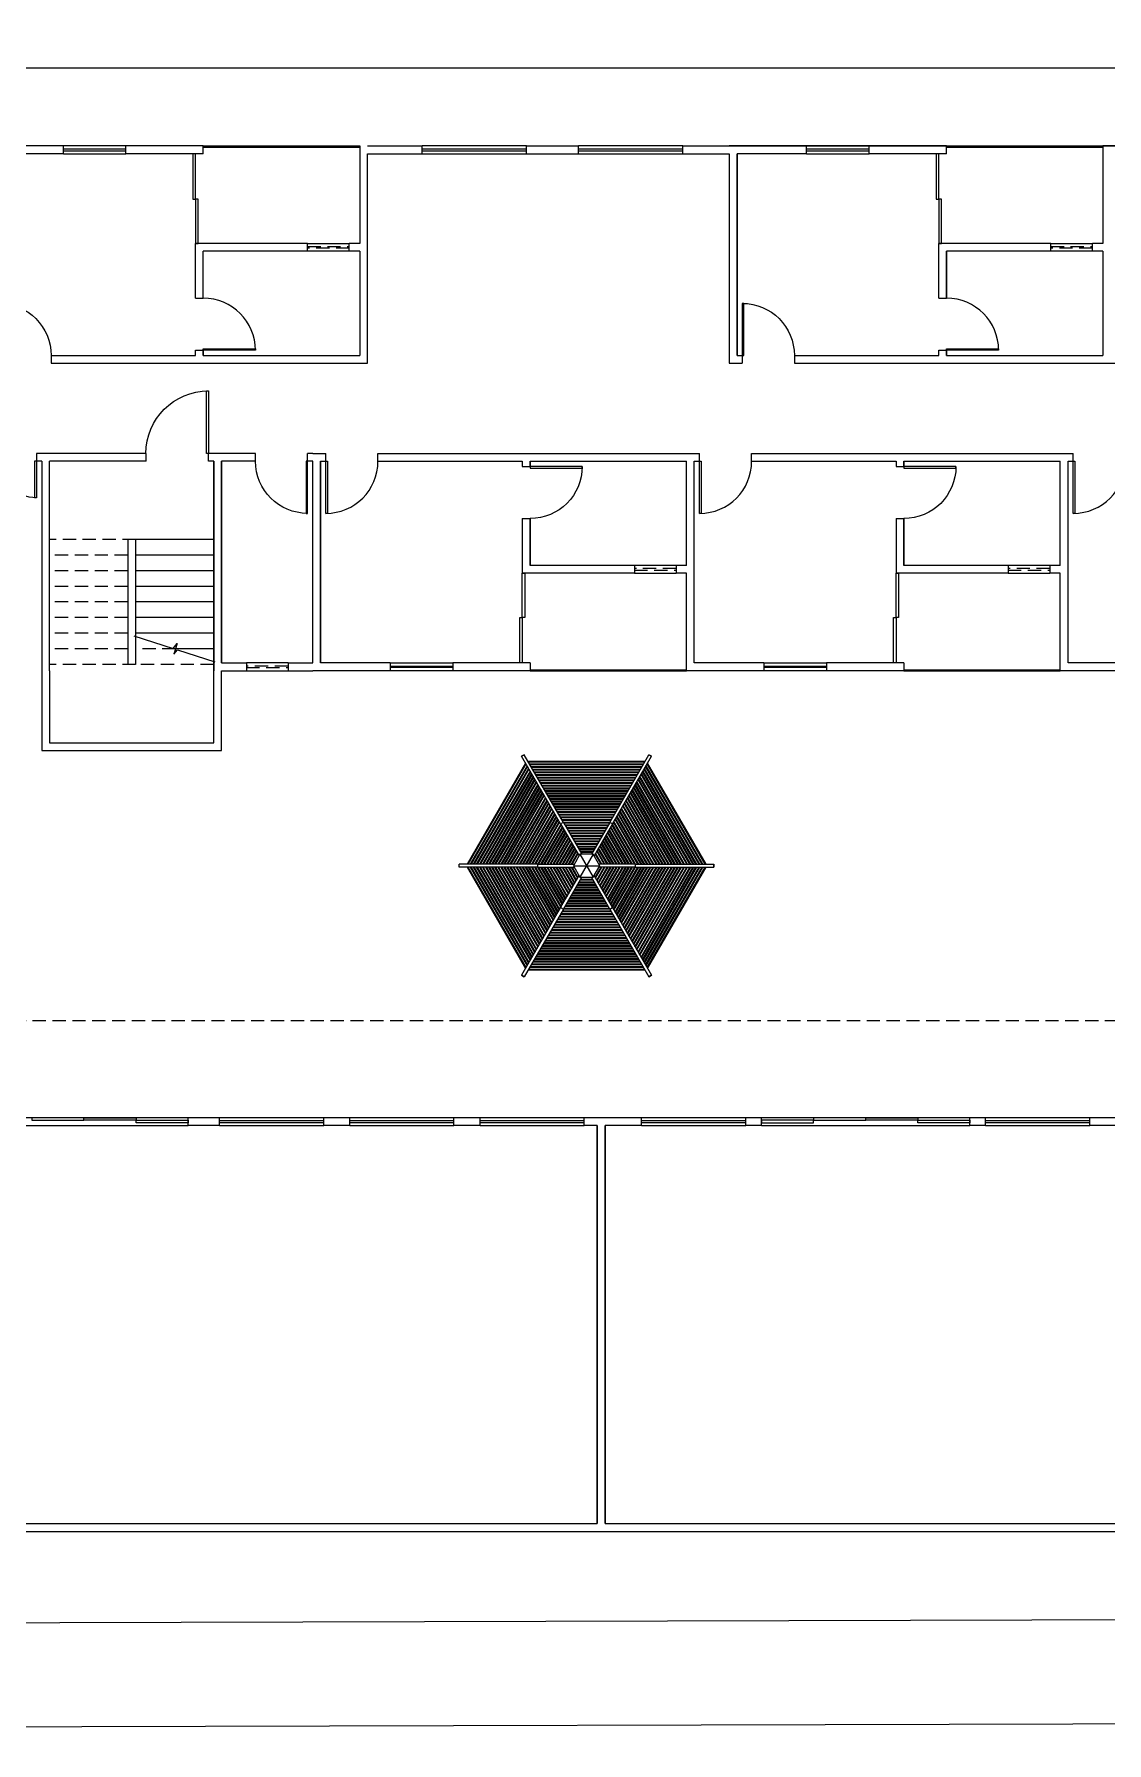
# Model space of a CAD drawing. Header units: centimetres. Extents: x 0 to 1302389, y -144212 to 85618.
# Drawn here: x 647716 to 649774, y -73293 to -70014 of the extents above; entities that cross this region are included whole.
import ezdxf

# ---------------------------------------------------------------- set-up
doc = ezdxf.new("R2010")
doc.units = ezdxf.units.CM
doc.header["$LTSCALE"] = 4
doc.linetypes.add('DASHED2', pattern=[9.525, 6.35, -3.175])
doc.linetypes.add('HIDDEN', pattern=[9.525, 6.35, -3.175])
for name, color, linetype in [('0.1', 1, 'Continuous'), ('0.2', 2, 'Continuous'), ('0.6', 6, 'Continuous'), ('02-CONT', 2, 'Continuous'), ('LIMITE-L', 7, 'Continuous'), ('PROJEÇÕES', 1, 'DASHED2')]:
    doc.layers.add(name, color=color, linetype=linetype)
doc.layers.add('P-MEIOFIO', color=171, linetype='Continuous', lineweight=9)

# ---------------------------------------------------------------- blocks, each defined once
blk = doc.blocks.new('1_00e-flat-4')
at = {"color": 1}
blk.add_arc((28.4, -52.3), 100, 90, 180, dxfattribs=at)
at = {"layer": '02-CONT'}
blk.add_lwpolyline([(28.4, -52.3), (25.4, -52.3), (25.4, 47.7), (28.4, 47.7)], close=True, dxfattribs=at)
blk = doc.blocks.new('1_00e-flat-10')
at = {"color": 1}
blk.add_arc((48.1, -52.7), 120, 70.8741, 160.8741, dxfattribs=at)
at = {"layer": '02-CONT'}
blk.add_lwpolyline([(48.1, -52.7), (49.3, -49.3), (-64.1, -10), (-65.3, -13.4)], close=True, dxfattribs=at)
blk = doc.blocks.new('1_00')
for p, q in [((-129.2, 59.1), (-129.2, 109.1)), ((-129.2, 109.1), (-126.2, 109.1)), ((-126.2, 59.1), (-126.2, 109.1)), ((-29.2, 109.1), (-32.2, 109.1)), ((-32.2, 59.1), (-32.2, 109.1)), ((-29.2, 59.1), (-29.2, 109.1)), ((-129.2, 59.1), (-126.2, 59.1)), ((-29.2, 59.1), (-32.2, 59.1))]:
    blk.add_line(p, q)
at = {"color": 1}
for centre, start, end in [((-129.2, 59.1), 0, 90), ((-29.2, 59.1), 90, 180)]:
    blk.add_arc(centre, 50, start, end, dxfattribs=at)

msp = doc.modelspace()

# ---------------------------------------------------------------- linework, layer by layer
at = {"color": 1, "ltscale": 0.05}
msp.add_lwpolyline([(647907.582, -71168.764), (647983.07, -71192.925), (647990.879, -71183.733), (647984.479, -71203.755), (647991.614, -71195.656), (648062.823, -71218.417)], dxfattribs=at)
at = {"layer": '0.1'}
for p, q in [((647892.468, -70228.744), (647772.468, -70228.744)), ((648040.968, -70228.744), (648340.968, -70228.744)), ((648040.968, -70230.744), (648340.968, -70230.744)), ((648660.991, -70228.744), (648460.991, -70228.744)), ((648960.991, -70228.744), (648760.991, -70228.744)), ((649318.421, -70228.744), (649198.421, -70228.744)), ((649466.921, -70228.744), (649766.921, -70228.744)), ((649466.921, -70230.744), (649766.921, -70230.744)), ((647772.468, -70243.744), (647892.468, -70243.744)), ((648460.991, -70243.744), (648660.991, -70243.744)), ((648760.991, -70243.744), (648960.991, -70243.744)), ((649198.421, -70243.744), (649318.421, -70243.744)), ((648240.968, -70415.744), (648320.968, -70415.744)), ((649666.921, -70415.744), (649746.921, -70415.744)), ((648320.968, -70430.744), (648240.968, -70430.744)), ((649746.921, -70430.744), (649666.921, -70430.744)), ((647895.995, -70983.744), (647895.995, -71223.744)), ((647910.995, -70983.744), (647910.995, -71223.744)), ((648947.995, -71033.744), (648867.995, -71033.744)), ((648867.995, -71048.744), (648947.995, -71048.744)), ((649664.995, -71033.744), (649584.995, -71033.744)), ((649584.995, -71048.744), (649664.995, -71048.744)), ((648203.495, -71220.744), (648123.495, -71220.744)), ((648123.495, -71235.744), (648203.495, -71235.744)), ((648399.495, -71220.744), (648519.495, -71220.744)), ((648519.495, -71235.744), (648399.495, -71235.744)), ((648667.995, -71233.744), (648967.995, -71233.744)), ((648667.995, -71235.744), (648967.995, -71235.744)), ((649116.495, -71220.744), (649236.495, -71220.744)), ((649236.495, -71235.744), (649116.495, -71235.744)), ((649384.995, -71233.744), (649684.995, -71233.744)), ((649384.995, -71235.744), (649684.995, -71235.744)), ((648656.752, -71396.904), (648651.569, -71399.897)), ((648651.569, -71399.897), (648656.752, -71396.904)), ((648888.263, -71409.862), (648664.234, -71409.862)), ((648887.399, -71411.359), (648665.098, -71411.359)), ((648820.762, -71526.777), (648895.744, -71396.904)), ((648825.945, -71529.77), (648900.927, -71399.897)), ((648900.927, -71399.897), (648895.744, -71396.904)), ((648895.744, -71396.904), (648900.927, -71399.897)), ((649003.733, -71606.87), (648892.582, -71414.351)), ((649005.46, -71606.87), (648893.446, -71412.855)), ((648011.889, -72093.348), (647611.889, -72093.348)), ((648271.889, -72093.348), (648071.889, -72093.348)), ((648521.889, -72093.348), (648321.889, -72093.348)), ((648771.889, -72093.348), (648571.889, -72093.348)), ((649081.889, -72093.348), (648881.889, -72093.348)), ((649511.889, -72093.348), (649111.889, -72093.348)), ((649741.889, -72093.348), (649541.889, -72093.348)), ((647611.889, -72108.348), (648011.889, -72108.348)), ((648071.889, -72108.348), (648271.889, -72108.348)), ((648321.889, -72108.348), (648521.889, -72108.348)), ((648571.889, -72108.348), (648771.889, -72108.348)), ((648881.889, -72108.348), (649081.889, -72108.348)), ((649111.889, -72108.348), (649511.889, -72108.348)), ((649541.889, -72108.348), (649741.889, -72108.348))]:
    msp.add_line(p, q, dxfattribs=at)
at = {"layer": '0.1', "linetype": 'HIDDEN'}
for p, q in [((647910.995, -70983.744), (647745.995, -70983.744)), ((647895.995, -71013.744), (647745.995, -71013.744)), ((647895.995, -71043.744), (647745.995, -71043.744)), ((647895.995, -71073.744), (647745.995, -71073.744)), ((647895.995, -71103.744), (647745.995, -71103.744)), ((647895.995, -71133.744), (647745.995, -71133.744)), ((647895.995, -71163.744), (647745.995, -71163.744)), ((647895.995, -71193.744), (647745.995, -71193.744)), ((647987.679, -71193.744), (647910.995, -71193.744)), ((647910.995, -71223.744), (647745.995, -71223.744)), ((648060.995, -71223.744), (647910.995, -71223.744))]:
    msp.add_line(p, q, dxfattribs=at)
at = {"layer": '0.1', "ltscale": 0.1}
for p, q in [((648726.551, -71529.77), (648651.569, -71399.897)), ((648731.735, -71526.777), (648656.752, -71396.904)), ((648659.05, -71412.855), (648547.036, -71606.87)), ((648659.914, -71414.351), (648548.764, -71606.87)), ((648661.988, -71417.942), (648552.91, -71606.87)), ((648662.851, -71419.439), (648554.638, -71606.87)), ((648664.925, -71423.03), (648558.785, -71606.87)), ((648665.789, -71424.526), (648560.512, -71606.87)), ((648667.862, -71428.117), (648564.659, -71606.87)), ((648668.726, -71429.614), (648566.387, -71606.87)), ((648670.799, -71433.205), (648570.534, -71606.87)), ((648671.663, -71434.701), (648572.261, -71606.87)), ((648673.736, -71438.292), (648576.408, -71606.87)), ((648674.6, -71439.788), (648578.136, -71606.87)), ((648676.674, -71443.379), (648582.283, -71606.87)), ((648677.538, -71444.876), (648584.01, -71606.87)), ((648885.325, -71414.95), (648667.171, -71414.95)), ((648884.461, -71416.446), (648668.035, -71416.446)), ((648882.388, -71420.037), (648670.108, -71420.037)), ((648881.524, -71421.533), (648670.972, -71421.533)), ((648879.451, -71425.125), (648673.045, -71425.125)), ((648878.587, -71426.621), (648673.909, -71426.621)), ((648876.514, -71430.212), (648675.983, -71430.212)), ((648875.65, -71431.708), (648676.846, -71431.708)), ((648873.576, -71435.299), (648678.92, -71435.299)), ((648872.713, -71436.796), (648679.784, -71436.796)), ((648870.639, -71440.387), (648681.857, -71440.387)), ((648869.775, -71441.883), (648682.721, -71441.883)), ((648968.486, -71606.87), (648874.959, -71444.876)), ((648970.214, -71606.87), (648875.823, -71443.379)), ((648974.36, -71606.87), (648877.896, -71439.788)), ((648976.088, -71606.87), (648878.76, -71438.292)), ((648980.235, -71606.87), (648880.833, -71434.701)), ((648981.963, -71606.87), (648881.697, -71433.205)), ((648986.109, -71606.87), (648883.77, -71429.614)), ((648987.837, -71606.87), (648884.634, -71428.117)), ((648991.984, -71606.87), (648886.708, -71424.526)), ((648993.712, -71606.87), (648887.571, -71423.03)), ((648997.858, -71606.87), (648889.645, -71419.439)), ((648999.586, -71606.87), (648890.509, -71417.942)), ((648679.611, -71448.467), (648588.157, -71606.87)), ((648680.475, -71449.963), (648589.885, -71606.87)), ((648682.548, -71453.554), (648594.031, -71606.87)), ((648683.412, -71455.051), (648595.759, -71606.87)), ((648685.485, -71458.642), (648599.906, -71606.87)), ((648686.349, -71460.138), (648601.634, -71606.87)), ((648688.423, -71463.729), (648605.78, -71606.87)), ((648689.286, -71465.226), (648607.508, -71606.87)), ((648691.36, -71468.817), (648611.655, -71606.87)), ((648692.224, -71470.313), (648613.383, -71606.87)), ((648694.297, -71473.904), (648617.529, -71606.87)), ((648695.161, -71475.4), (648619.257, -71606.87)), ((648867.702, -71445.474), (648684.794, -71445.474)), ((648866.838, -71446.971), (648685.658, -71446.971)), ((648864.765, -71450.562), (648687.731, -71450.562)), ((648863.901, -71452.058), (648688.595, -71452.058)), ((648861.828, -71455.649), (648690.669, -71455.649)), ((648860.964, -71457.145), (648691.533, -71457.145)), ((648858.89, -71460.737), (648693.606, -71460.737)), ((648858.026, -71462.233), (648694.47, -71462.233)), ((648855.953, -71465.824), (648696.543, -71465.824)), ((648855.089, -71467.32), (648697.407, -71467.32)), ((648853.016, -71470.911), (648699.48, -71470.911)), ((648852.152, -71472.408), (648700.344, -71472.408)), ((648850.079, -71475.999), (648702.418, -71475.999)), ((648849.215, -71477.495), (648703.281, -71477.495)), ((648933.239, -71606.87), (648857.335, -71475.4)), ((648934.967, -71606.87), (648858.199, -71473.904)), ((648939.114, -71606.87), (648860.273, -71470.313)), ((648940.841, -71606.87), (648861.136, -71468.817)), ((648944.988, -71606.87), (648863.21, -71465.226)), ((648946.716, -71606.87), (648864.074, -71463.729)), ((648950.863, -71606.87), (648866.147, -71460.138)), ((648952.59, -71606.87), (648867.011, -71458.642)), ((648956.737, -71606.87), (648869.084, -71455.051)), ((648958.465, -71606.87), (648869.948, -71453.554)), ((648962.611, -71606.87), (648872.021, -71449.963)), ((648964.339, -71606.87), (648872.885, -71448.467)), ((648697.234, -71478.991), (648623.404, -71606.87)), ((648698.098, -71480.488), (648625.132, -71606.87)), ((648700.171, -71484.079), (648629.278, -71606.87)), ((648701.035, -71485.575), (648631.006, -71606.87)), ((648703.109, -71489.166), (648635.153, -71606.87)), ((648703.973, -71490.663), (648636.88, -71606.87)), ((648706.046, -71494.254), (648641.027, -71606.87)), ((648706.91, -71495.75), (648642.755, -71606.87)), ((648708.983, -71499.341), (648646.902, -71606.87)), ((648709.847, -71500.838), (648648.629, -71606.87)), ((648711.92, -71504.429), (648652.776, -71606.87)), ((648712.784, -71505.925), (648654.504, -71606.87)), ((648714.858, -71509.516), (648658.65, -71606.87)), ((648847.141, -71481.086), (648705.355, -71481.086)), ((648846.278, -71482.583), (648706.219, -71482.583)), ((648844.204, -71486.174), (648708.292, -71486.174)), ((648843.34, -71487.67), (648709.156, -71487.67)), ((648841.267, -71491.261), (648711.229, -71491.261)), ((648840.403, -71492.757), (648712.093, -71492.757)), ((648838.33, -71496.349), (648714.167, -71496.349)), ((648837.466, -71497.845), (648715.03, -71497.845)), ((648835.392, -71501.436), (648717.104, -71501.436)), ((648834.529, -71502.932), (648717.968, -71502.932)), ((648832.455, -71506.523), (648720.041, -71506.523)), ((648831.591, -71508.02), (648720.905, -71508.02)), ((648893.846, -71606.87), (648837.639, -71509.516)), ((648897.992, -71606.87), (648839.712, -71505.925)), ((648899.72, -71606.87), (648840.576, -71504.429)), ((648903.867, -71606.87), (648842.649, -71500.838)), ((648905.595, -71606.87), (648843.513, -71499.341)), ((648909.741, -71606.87), (648845.586, -71495.75)), ((648911.469, -71606.87), (648846.45, -71494.254)), ((648915.616, -71606.87), (648848.524, -71490.663)), ((648917.344, -71606.87), (648849.388, -71489.166)), ((648921.49, -71606.87), (648851.461, -71485.575)), ((648923.218, -71606.87), (648852.325, -71484.079)), ((648927.365, -71606.87), (648854.398, -71480.488)), ((648929.092, -71606.87), (648855.262, -71478.991)), ((648715.722, -71511.012), (648660.378, -71606.87)), ((648717.795, -71514.603), (648664.525, -71606.87)), ((648718.659, -71516.1), (648666.253, -71606.87)), ((648720.732, -71519.691), (648670.399, -71606.87)), ((648721.596, -71521.187), (648672.127, -71606.87)), ((648723.669, -71524.778), (648676.274, -71606.87)), ((648724.533, -71526.275), (648678.002, -71606.87)), ((648726.607, -71529.866), (648682.148, -71606.87)), ((648727.47, -71531.362), (648683.876, -71606.87)), ((648729.544, -71534.953), (648688.023, -71606.87)), ((648730.408, -71536.45), (648689.751, -71606.87)), ((648732.481, -71540.041), (648693.897, -71606.87)), ((648733.345, -71541.537), (648695.625, -71606.87)), ((648829.518, -71511.611), (648722.978, -71511.611)), ((648828.654, -71513.107), (648723.842, -71513.107)), ((648826.581, -71516.698), (648725.915, -71516.698)), ((648731.735, -71526.777), (648726.551, -71529.77)), ((648726.551, -71529.77), (648761.853, -71590.915)), ((648825.717, -71518.195), (648726.779, -71518.195)), ((648823.644, -71521.786), (648728.853, -71521.786)), ((648822.78, -71523.282), (648729.717, -71523.282)), ((648731.735, -71526.777), (648767.037, -71587.922)), ((648820.706, -71526.873), (648731.79, -71526.873)), ((648819.842, -71528.369), (648732.654, -71528.369)), ((648817.769, -71531.961), (648734.727, -71531.961)), ((648816.905, -71533.457), (648735.591, -71533.457)), ((648814.832, -71537.048), (648737.664, -71537.048)), ((648813.968, -71538.544), (648738.528, -71538.544)), ((648811.895, -71542.135), (648740.602, -71542.135)), ((648820.762, -71526.777), (648785.46, -71587.922)), ((648825.945, -71529.77), (648790.643, -71590.915)), ((648856.871, -71606.87), (648819.151, -71541.537)), ((648858.599, -71606.87), (648820.015, -71540.041)), ((648825.945, -71529.77), (648820.762, -71526.777)), ((648862.746, -71606.87), (648822.089, -71536.45)), ((648864.473, -71606.87), (648822.952, -71534.953)), ((648868.62, -71606.87), (648825.026, -71531.362)), ((648870.348, -71606.87), (648825.89, -71529.866)), ((648874.495, -71606.87), (648827.963, -71526.275)), ((648876.222, -71606.87), (648828.827, -71524.778)), ((648880.369, -71606.87), (648830.9, -71521.187)), ((648882.097, -71606.87), (648831.764, -71519.691)), ((648886.244, -71606.87), (648833.837, -71516.1)), ((648887.971, -71606.87), (648834.701, -71514.603)), ((648892.118, -71606.87), (648836.775, -71511.012)), ((648735.418, -71545.128), (648699.772, -71606.87)), ((648736.282, -71546.624), (648701.499, -71606.87)), ((648738.355, -71550.216), (648705.646, -71606.87)), ((648739.219, -71551.712), (648707.374, -71606.87)), ((648741.293, -71555.303), (648711.521, -71606.87)), ((648742.157, -71556.799), (648713.248, -71606.87)), ((648744.23, -71560.39), (648717.395, -71606.87)), ((648745.094, -71561.887), (648719.123, -71606.87)), ((648747.167, -71565.478), (648723.27, -71606.87)), ((648748.031, -71566.974), (648724.997, -71606.87)), ((648750.104, -71570.565), (648729.144, -71606.87)), ((648750.968, -71572.062), (648730.872, -71606.87)), ((648753.042, -71575.653), (648735.018, -71606.87)), ((648811.031, -71543.632), (648741.465, -71543.632)), ((648808.957, -71547.223), (648743.539, -71547.223)), ((648808.094, -71548.719), (648744.403, -71548.719)), ((648806.02, -71552.31), (648746.476, -71552.31)), ((648805.156, -71553.807), (648747.34, -71553.807)), ((648803.083, -71557.398), (648749.413, -71557.398)), ((648802.219, -71558.894), (648750.277, -71558.894)), ((648800.146, -71562.485), (648752.35, -71562.485)), ((648799.282, -71563.981), (648753.214, -71563.981)), ((648797.209, -71567.573), (648755.288, -71567.573)), ((648796.345, -71569.069), (648756.152, -71569.069)), ((648794.271, -71572.66), (648758.225, -71572.66)), ((648793.407, -71574.156), (648759.089, -71574.156)), ((648817.478, -71606.87), (648799.455, -71575.653)), ((648821.624, -71606.87), (648801.528, -71572.062)), ((648823.352, -71606.87), (648802.392, -71570.565)), ((648827.499, -71606.87), (648804.465, -71566.974)), ((648829.227, -71606.87), (648805.329, -71565.478)), ((648833.373, -71606.87), (648807.402, -71561.887)), ((648835.101, -71606.87), (648808.266, -71560.39)), ((648839.248, -71606.87), (648810.34, -71556.799)), ((648840.976, -71606.87), (648811.204, -71555.303)), ((648845.122, -71606.87), (648813.277, -71551.712)), ((648846.85, -71606.87), (648814.141, -71550.216)), ((648850.997, -71606.87), (648816.214, -71546.624)), ((648852.725, -71606.87), (648817.078, -71545.128)), ((648682.038, -71606.87), (648532.073, -71606.87)), ((648532.073, -71612.855), (648532.073, -71606.87)), ((648682.038, -71606.87), (648752.642, -71606.87)), ((648682.038, -71606.87), (648682.038, -71612.855)), ((648753.905, -71577.149), (648736.746, -71606.87)), ((648755.979, -71580.74), (648740.893, -71606.87)), ((648756.843, -71582.236), (648742.621, -71606.87)), ((648758.916, -71585.828), (648746.767, -71606.87)), ((648759.78, -71587.324), (648748.495, -71606.87)), ((648763.581, -71587.922), (648750.914, -71609.862)), ((648791.334, -71577.747), (648761.162, -71577.747)), ((648790.47, -71579.244), (648762.026, -71579.244)), ((648788.915, -71587.922), (648763.581, -71587.922)), ((648763.581, -71587.922), (648788.915, -71631.802)), ((648788.915, -71587.922), (648763.581, -71631.802)), ((648788.397, -71582.835), (648764.099, -71582.835)), ((648787.533, -71584.331), (648764.963, -71584.331)), ((648801.582, -71609.862), (648788.915, -71587.922)), ((648804.001, -71606.87), (648792.716, -71587.324)), ((648805.729, -71606.87), (648793.58, -71585.828)), ((648809.876, -71606.87), (648795.654, -71582.236)), ((648811.603, -71606.87), (648796.517, -71580.74)), ((648815.75, -71606.87), (648798.591, -71577.149)), ((648870.459, -71606.87), (648799.854, -71606.87)), ((648870.459, -71606.87), (649020.423, -71606.87)), ((648870.459, -71612.855), (648870.459, -71606.87)), ((649020.423, -71612.855), (649020.423, -71606.87)), ((649020.423, -71606.87), (649020.423, -71612.855)), ((648682.038, -71612.855), (648532.073, -71612.855)), ((648547.036, -71612.855), (648659.05, -71806.87)), ((648548.764, -71612.855), (648659.914, -71805.373)), ((648552.91, -71612.855), (648661.988, -71801.782)), ((648554.638, -71612.855), (648662.851, -71800.286)), ((648558.785, -71612.855), (648664.925, -71796.695)), ((648560.512, -71612.855), (648665.789, -71795.199)), ((648564.659, -71612.855), (648667.862, -71791.607)), ((648566.387, -71612.855), (648668.726, -71790.111)), ((648570.534, -71612.855), (648670.799, -71786.52)), ((648572.261, -71612.855), (648671.663, -71785.024)), ((648576.408, -71612.855), (648673.736, -71781.433)), ((648578.136, -71612.855), (648674.6, -71779.936)), ((648582.283, -71612.855), (648676.674, -71776.345)), ((648584.01, -71612.855), (648677.538, -71774.849)), ((648588.157, -71612.855), (648679.611, -71771.258)), ((648589.885, -71612.855), (648680.475, -71769.761)), ((648594.031, -71612.855), (648682.548, -71766.17)), ((648595.759, -71612.855), (648683.412, -71764.674)), ((648599.906, -71612.855), (648685.485, -71761.083)), ((648601.634, -71612.855), (648686.349, -71759.587)), ((648605.78, -71612.855), (648688.423, -71755.995)), ((648607.508, -71612.855), (648689.286, -71754.499)), ((648611.655, -71612.855), (648691.36, -71750.908)), ((648613.383, -71612.855), (648692.224, -71749.412)), ((648617.529, -71612.855), (648694.297, -71745.821)), ((648619.257, -71612.855), (648695.161, -71744.324)), ((648623.404, -71612.855), (648697.234, -71740.733)), ((648625.132, -71612.855), (648698.098, -71739.237)), ((648629.278, -71612.855), (648700.171, -71735.646)), ((648631.006, -71612.855), (648701.035, -71734.149)), ((648635.153, -71612.855), (648703.109, -71730.558)), ((648636.88, -71612.855), (648703.973, -71729.062)), ((648641.027, -71612.855), (648706.046, -71725.471)), ((648642.755, -71612.855), (648706.91, -71723.975)), ((648646.902, -71612.855), (648708.983, -71720.383)), ((648648.629, -71612.855), (648709.847, -71718.887)), ((648652.776, -71612.855), (648711.92, -71715.296)), ((648654.504, -71612.855), (648712.784, -71713.8)), ((648658.65, -71612.855), (648714.858, -71710.209)), ((648660.378, -71612.855), (648715.722, -71708.712)), ((648664.525, -71612.855), (648717.795, -71705.121)), ((648666.253, -71612.855), (648718.659, -71703.625)), ((648670.399, -71612.855), (648720.732, -71700.034)), ((648672.127, -71612.855), (648721.596, -71698.537)), ((648676.274, -71612.855), (648723.669, -71694.946)), ((648678.002, -71612.855), (648724.533, -71693.45)), ((648682.038, -71612.855), (648752.642, -71612.855)), ((648682.148, -71612.855), (648726.607, -71689.859)), ((648683.876, -71612.855), (648727.47, -71688.363)), ((648688.023, -71612.855), (648729.544, -71684.771)), ((648689.751, -71612.855), (648730.408, -71683.275)), ((648693.897, -71612.855), (648732.481, -71679.684)), ((648695.625, -71612.855), (648733.345, -71678.188)), ((648699.772, -71612.855), (648735.418, -71674.597)), ((648701.499, -71612.855), (648736.282, -71673.1)), ((648705.646, -71612.855), (648738.355, -71669.509)), ((648707.374, -71612.855), (648739.219, -71668.013)), ((648711.521, -71612.855), (648741.293, -71664.422)), ((648713.248, -71612.855), (648742.157, -71662.925)), ((648717.395, -71612.855), (648744.23, -71659.334)), ((648719.123, -71612.855), (648745.094, -71657.838)), ((648723.27, -71612.855), (648747.167, -71654.247)), ((648724.997, -71612.855), (648748.031, -71652.751)), ((648726.551, -71689.955), (648761.853, -71628.81)), ((648729.144, -71612.855), (648750.104, -71649.159)), ((648730.872, -71612.855), (648750.968, -71647.663)), ((648731.735, -71692.947), (648767.037, -71631.802)), ((648735.018, -71612.855), (648753.042, -71644.072)), ((648736.746, -71612.855), (648753.905, -71642.576)), ((648740.893, -71612.855), (648755.979, -71638.985)), ((648742.621, -71612.855), (648756.843, -71637.488)), ((648746.767, -71612.855), (648758.916, -71633.897)), ((648748.495, -71612.855), (648759.78, -71632.401)), ((648750.914, -71609.862), (648763.581, -71631.802)), ((648750.914, -71609.862), (648801.582, -71609.862)), ((648762.026, -71640.481), (648790.47, -71640.481)), ((648763.581, -71631.802), (648788.915, -71631.802)), ((648764.099, -71636.89), (648788.397, -71636.89)), ((648764.963, -71635.393), (648787.533, -71635.393)), ((648820.762, -71692.947), (648785.46, -71631.802)), ((648788.915, -71631.802), (648801.582, -71609.862)), ((648825.945, -71689.955), (648790.643, -71628.81)), ((648792.716, -71632.401), (648804.001, -71612.855)), ((648793.58, -71633.897), (648805.729, -71612.855)), ((648795.654, -71637.488), (648809.876, -71612.855)), ((648796.517, -71638.985), (648811.603, -71612.855)), ((648798.591, -71642.576), (648815.75, -71612.855)), ((648799.455, -71644.072), (648817.478, -71612.855)), ((648870.459, -71612.855), (648799.854, -71612.855)), ((648801.528, -71647.663), (648821.624, -71612.855)), ((648802.392, -71649.159), (648823.352, -71612.855)), ((648804.465, -71652.751), (648827.499, -71612.855)), ((648805.329, -71654.247), (648829.227, -71612.855)), ((648807.402, -71657.838), (648833.373, -71612.855)), ((648808.266, -71659.334), (648835.101, -71612.855)), ((648810.34, -71662.925), (648839.248, -71612.855)), ((648811.204, -71664.422), (648840.976, -71612.855)), ((648813.277, -71668.013), (648845.122, -71612.855)), ((648814.141, -71669.509), (648846.85, -71612.855)), ((648816.214, -71673.1), (648850.997, -71612.855)), ((648817.078, -71674.597), (648852.725, -71612.855)), ((648819.151, -71678.188), (648856.871, -71612.855)), ((648820.015, -71679.684), (648858.599, -71612.855)), ((648822.089, -71683.275), (648862.746, -71612.855)), ((648822.952, -71684.771), (648864.473, -71612.855)), ((648825.026, -71688.363), (648868.62, -71612.855)), ((648825.89, -71689.859), (648870.348, -71612.855)), ((648827.963, -71693.45), (648874.495, -71612.855)), ((648828.827, -71694.946), (648876.222, -71612.855)), ((648830.9, -71698.537), (648880.369, -71612.855)), ((648831.764, -71700.034), (648882.097, -71612.855)), ((648833.837, -71703.625), (648886.244, -71612.855)), ((648834.701, -71705.121), (648887.971, -71612.855)), ((648836.775, -71708.712), (648892.118, -71612.855)), ((648837.639, -71710.209), (648893.846, -71612.855)), ((648839.712, -71713.8), (648897.992, -71612.855)), ((648840.576, -71715.296), (648899.72, -71612.855)), ((648842.649, -71718.887), (648903.867, -71612.855)), ((648843.513, -71720.383), (648905.595, -71612.855)), ((648845.586, -71723.975), (648909.741, -71612.855)), ((648846.45, -71725.471), (648911.469, -71612.855)), ((648848.524, -71729.062), (648915.616, -71612.855)), ((648849.388, -71730.558), (648917.344, -71612.855)), ((648851.461, -71734.149), (648921.49, -71612.855)), ((648852.325, -71735.646), (648923.218, -71612.855)), ((648854.398, -71739.237), (648927.365, -71612.855)), ((648855.262, -71740.733), (648929.092, -71612.855)), ((648857.335, -71744.324), (648933.239, -71612.855)), ((648858.199, -71745.821), (648934.967, -71612.855)), ((648860.273, -71749.412), (648939.114, -71612.855)), ((648861.136, -71750.908), (648940.841, -71612.855)), ((648863.21, -71754.499), (648944.988, -71612.855)), ((648864.074, -71755.995), (648946.716, -71612.855)), ((648866.147, -71759.587), (648950.863, -71612.855)), ((648867.011, -71761.083), (648952.59, -71612.855)), ((648869.084, -71764.674), (648956.737, -71612.855)), ((648869.948, -71766.17), (648958.465, -71612.855)), ((648870.459, -71612.855), (649020.423, -71612.855)), ((648872.021, -71769.761), (648962.611, -71612.855)), ((648872.885, -71771.258), (648964.339, -71612.855)), ((648874.959, -71774.849), (648968.486, -71612.855)), ((648875.823, -71776.345), (648970.214, -71612.855)), ((648877.896, -71779.936), (648974.36, -71612.855)), ((648878.76, -71781.433), (648976.088, -71612.855)), ((648880.833, -71785.024), (648980.235, -71612.855)), ((648881.697, -71786.52), (648981.963, -71612.855)), ((648883.77, -71790.111), (648986.109, -71612.855)), ((648884.634, -71791.607), (648987.837, -71612.855)), ((648886.708, -71795.199), (648991.984, -71612.855)), ((648887.571, -71796.695), (648993.712, -71612.855)), ((648889.645, -71800.286), (648997.858, -71612.855)), ((648890.509, -71801.782), (648999.586, -71612.855)), ((648892.582, -71805.373), (649003.733, -71612.855)), ((648893.446, -71806.87), (649005.46, -71612.855)), ((648743.539, -71672.502), (648808.957, -71672.502)), ((648744.403, -71671.005), (648808.094, -71671.005)), ((648746.476, -71667.414), (648806.02, -71667.414)), ((648747.34, -71665.918), (648805.156, -71665.918)), ((648749.413, -71662.327), (648803.083, -71662.327)), ((648750.277, -71660.831), (648802.219, -71660.831)), ((648752.35, -71657.239), (648800.146, -71657.239)), ((648753.214, -71655.743), (648799.282, -71655.743)), ((648755.288, -71652.152), (648797.209, -71652.152)), ((648756.152, -71650.656), (648796.345, -71650.656)), ((648758.225, -71647.065), (648794.271, -71647.065)), ((648759.089, -71645.568), (648793.407, -71645.568)), ((648761.162, -71641.977), (648791.334, -71641.977)), ((648726.551, -71689.955), (648651.569, -71819.828)), ((648731.735, -71692.947), (648656.752, -71822.821)), ((648723.842, -71706.617), (648828.654, -71706.617)), ((648725.915, -71703.026), (648826.581, -71703.026)), ((648726.551, -71689.955), (648731.735, -71692.947)), ((648726.779, -71701.53), (648825.717, -71701.53)), ((648728.853, -71697.939), (648823.644, -71697.939)), ((648729.717, -71696.443), (648822.78, -71696.443)), ((648731.79, -71692.851), (648820.706, -71692.851)), ((648732.654, -71691.355), (648819.842, -71691.355)), ((648734.727, -71687.764), (648817.769, -71687.764)), ((648735.591, -71686.268), (648816.905, -71686.268)), ((648737.664, -71682.677), (648814.832, -71682.677)), ((648738.528, -71681.18), (648813.968, -71681.18)), ((648740.602, -71677.589), (648811.895, -71677.589)), ((648741.465, -71676.093), (648811.031, -71676.093)), ((648820.762, -71692.947), (648825.945, -71689.955)), ((648820.762, -71692.947), (648895.744, -71822.821)), ((648825.945, -71689.955), (648900.927, -71819.828)), ((648705.355, -71738.638), (648847.141, -71738.638)), ((648706.219, -71737.142), (648846.278, -71737.142)), ((648708.292, -71733.551), (648844.204, -71733.551)), ((648709.156, -71732.055), (648843.34, -71732.055)), ((648711.229, -71728.463), (648841.267, -71728.463)), ((648712.093, -71726.967), (648840.403, -71726.967)), ((648714.167, -71723.376), (648838.33, -71723.376)), ((648715.03, -71721.88), (648837.466, -71721.88)), ((648717.104, -71718.289), (648835.392, -71718.289)), ((648717.968, -71716.792), (648834.529, -71716.792)), ((648720.041, -71713.201), (648832.455, -71713.201)), ((648720.905, -71711.705), (648831.591, -71711.705)), ((648722.978, -71708.114), (648829.518, -71708.114)), ((648685.658, -71772.754), (648866.838, -71772.754)), ((648687.731, -71769.163), (648864.765, -71769.163)), ((648688.595, -71767.667), (648863.901, -71767.667)), ((648690.669, -71764.075), (648861.828, -71764.075)), ((648691.533, -71762.579), (648860.964, -71762.579)), ((648693.606, -71758.988), (648858.89, -71758.988)), ((648694.47, -71757.492), (648858.026, -71757.492)), ((648696.543, -71753.901), (648855.953, -71753.901)), ((648697.407, -71752.404), (648855.089, -71752.404)), ((648699.48, -71748.813), (648853.016, -71748.813)), ((648700.344, -71747.317), (648852.152, -71747.317)), ((648702.418, -71743.726), (648850.079, -71743.726)), ((648703.281, -71742.229), (648849.215, -71742.229)), ((648667.171, -71804.775), (648885.325, -71804.775)), ((648668.035, -71803.279), (648884.461, -71803.279)), ((648670.108, -71799.687), (648882.388, -71799.687)), ((648670.972, -71798.191), (648881.524, -71798.191)), ((648673.045, -71794.6), (648879.451, -71794.6)), ((648673.909, -71793.104), (648878.587, -71793.104)), ((648675.983, -71789.513), (648876.514, -71789.513)), ((648676.846, -71788.016), (648875.65, -71788.016)), ((648678.92, -71784.425), (648873.576, -71784.425)), ((648679.784, -71782.929), (648872.713, -71782.929)), ((648681.857, -71779.338), (648870.639, -71779.338)), ((648682.721, -71777.841), (648869.775, -71777.841)), ((648684.794, -71774.25), (648867.702, -71774.25)), ((648656.752, -71822.821), (648651.569, -71819.828)), ((648651.569, -71819.828), (648656.752, -71822.821)), ((648664.234, -71809.862), (648888.263, -71809.862)), ((648665.098, -71808.366), (648887.399, -71808.366)), ((648895.744, -71822.821), (648900.927, -71819.828)), ((648900.927, -71819.828), (648895.744, -71822.821))]:
    msp.add_line(p, q, dxfattribs=at)
at = {"layer": '0.2'}
for p, q in [((647892.468, -70234.744), (647772.468, -70234.744)), ((647772.468, -70237.744), (647892.468, -70237.744)), ((648660.991, -70234.744), (648460.991, -70234.744)), ((648460.991, -70237.744), (648660.991, -70237.744)), ((648960.991, -70234.744), (648760.991, -70234.744)), ((648760.991, -70237.744), (648960.991, -70237.744)), ((649318.421, -70234.744), (649198.421, -70234.744)), ((649198.421, -70237.744), (649318.421, -70237.744)), ((648060.995, -70983.744), (647910.995, -70983.744)), ((648060.995, -71013.744), (647910.995, -71013.744)), ((648060.995, -71043.744), (647910.995, -71043.744)), ((648060.995, -71073.744), (647910.995, -71073.744)), ((648060.995, -71103.744), (647910.995, -71103.744)), ((648060.995, -71133.744), (647910.995, -71133.744)), ((648060.995, -71163.744), (647910.995, -71163.744)), ((648060.995, -71193.744), (647987.679, -71193.744)), ((648399.495, -71226.744), (648519.495, -71226.744)), ((648519.495, -71229.744), (648399.495, -71229.744)), ((649116.495, -71226.744), (649236.495, -71226.744)), ((649236.495, -71229.744), (649116.495, -71229.744)), ((648271.889, -72099.348), (648071.889, -72099.348)), ((648521.889, -72099.348), (648321.889, -72099.348)), ((648771.889, -72099.348), (648571.889, -72099.348)), ((649081.889, -72099.348), (648881.889, -72099.348)), ((649741.889, -72099.348), (649541.889, -72099.348)), ((648071.889, -72102.348), (648271.889, -72102.348)), ((648321.889, -72102.348), (648521.889, -72102.348)), ((648571.889, -72102.348), (648771.889, -72102.348)), ((648881.889, -72102.348), (649081.889, -72102.348)), ((649541.889, -72102.348), (649741.889, -72102.348))]:
    msp.add_line(p, q, dxfattribs=at)
at = {"layer": '0.2', "linetype": 'DASHED2'}
for p, q in [((648240.968, -70421.744), (648320.968, -70421.744)), ((648320.968, -70424.744), (648240.968, -70424.744)), ((649666.921, -70421.744), (649746.921, -70421.744)), ((649746.921, -70424.744), (649666.921, -70424.744)), ((648947.995, -71039.744), (648867.995, -71039.744)), ((648867.995, -71042.744), (648947.995, -71042.744)), ((649664.995, -71039.744), (649584.995, -71039.744)), ((649584.995, -71042.744), (649664.995, -71042.744)), ((648203.495, -71226.744), (648123.495, -71226.744)), ((648123.495, -71229.744), (648203.495, -71229.744))]:
    msp.add_line(p, q, dxfattribs=at)
at = {"layer": '0.2'}
for points in [[(648020.968, -70330.744), (648025.968, -70330.744), (648025.968, -70243.744), (648020.968, -70243.744)], [(649446.921, -70330.744), (649451.921, -70330.744), (649451.921, -70243.744), (649446.921, -70243.744)], [(648025.968, -70415.744), (648030.968, -70415.744), (648030.968, -70330.744), (648025.968, -70330.744)], [(649451.921, -70415.744), (649456.921, -70415.744), (649456.921, -70330.744), (649451.921, -70330.744)], [(648652.995, -71048.744), (648657.995, -71048.744), (648657.995, -71133.744), (648652.995, -71133.744)], [(649369.995, -71048.744), (649374.995, -71048.744), (649374.995, -71133.744), (649369.995, -71133.744)], [(648647.995, -71133.744), (648652.995, -71133.744), (648652.995, -71220.744), (648647.995, -71220.744)], [(649364.995, -71133.744), (649369.995, -71133.744), (649369.995, -71220.744), (649364.995, -71220.744)], [(647711.889, -72098.348), (647811.889, -72098.348), (647811.889, -72093.348), (647711.889, -72093.348)], [(647911.889, -72098.348), (647811.889, -72098.348), (647811.889, -72093.348), (647911.889, -72093.348)], [(648011.889, -72103.348), (647911.889, -72103.348), (647911.889, -72098.348), (648011.889, -72098.348)], [(649111.889, -72103.348), (649211.889, -72103.348), (649211.889, -72098.348), (649111.889, -72098.348)], [(649211.889, -72098.348), (649311.889, -72098.348), (649311.889, -72093.348), (649211.889, -72093.348)], [(649411.889, -72098.348), (649311.889, -72098.348), (649311.889, -72093.348), (649411.889, -72093.348)], [(649511.889, -72103.348), (649411.889, -72103.348), (649411.889, -72098.348), (649511.889, -72098.348)]]:
    msp.add_lwpolyline(points, close=True, dxfattribs=at)
at = {"layer": '0.6'}
for p, q in [((647772.468, -70243.744), (647772.468, -70228.744)), ((647892.468, -70243.744), (647892.468, -70228.744)), ((648460.991, -70243.744), (648460.991, -70228.744)), ((648660.991, -70243.744), (648660.991, -70228.744)), ((648760.991, -70243.744), (648760.991, -70228.744)), ((648960.991, -70243.744), (648960.991, -70228.744)), ((649198.421, -70243.744), (649198.421, -70228.744)), ((649318.421, -70243.744), (649318.421, -70228.744)), ((648355.968, -70645.744), (648355.968, -70243.744)), ((648240.968, -70430.744), (648240.968, -70415.744)), ((648320.968, -70430.744), (648320.968, -70415.744)), ((649666.921, -70430.744), (649666.921, -70415.744)), ((649746.921, -70430.744), (649746.921, -70415.744)), ((648025.968, -70520.744), (648040.968, -70520.744)), ((649451.921, -70520.744), (649466.921, -70520.744)), ((648025.968, -70620.744), (648040.968, -70620.744)), ((649451.921, -70620.744), (649466.921, -70620.744)), ((647748.968, -70630.744), (647748.968, -70645.744)), ((649074.921, -70630.744), (649074.921, -70645.744)), ((649174.921, -70630.744), (649174.921, -70645.744)), ((648275.995, -70833.744), (648275.995, -70818.744)), ((648375.995, -70833.744), (648375.995, -70818.744)), ((648992.995, -70833.744), (648992.995, -70818.744)), ((649092.995, -70833.744), (649092.995, -70818.744)), ((649709.995, -70833.744), (649709.995, -70818.744)), ((648652.995, -70843.744), (648667.995, -70843.744)), ((649369.995, -70843.744), (649384.995, -70843.744)), ((648652.995, -70943.744), (648667.995, -70943.744)), ((649369.995, -70943.744), (649384.995, -70943.744)), ((648867.995, -71033.744), (648867.995, -71048.744)), ((648947.995, -71033.744), (648947.995, -71048.744)), ((649584.995, -71033.744), (649584.995, -71048.744)), ((649664.995, -71033.744), (649664.995, -71048.744)), ((648399.495, -71220.744), (648399.495, -71235.744)), ((648519.495, -71220.744), (648519.495, -71235.744)), ((649116.495, -71220.744), (649116.495, -71235.744)), ((649236.495, -71220.744), (649236.495, -71235.744)), ((648011.889, -72108.348), (648011.889, -72093.348)), ((648071.889, -72108.348), (648071.889, -72093.348)), ((648271.889, -72108.348), (648271.889, -72093.348)), ((648321.889, -72108.348), (648321.889, -72093.348)), ((648521.889, -72108.348), (648521.889, -72093.348)), ((648571.889, -72108.348), (648571.889, -72093.348)), ((648771.889, -72108.348), (648771.889, -72093.348)), ((648881.889, -72108.348), (648881.889, -72093.348)), ((649081.889, -72108.348), (649081.889, -72093.348)), ((649111.889, -72108.348), (649111.889, -72093.348)), ((649511.889, -72108.348), (649511.889, -72093.348)), ((649541.889, -72108.348), (649541.889, -72093.348)), ((649741.889, -72108.348), (649741.889, -72093.348))]:
    msp.add_line(p, q, dxfattribs=at)
at = {"layer": '0.6', "lineweight": 9}
for p, q in [((647730.995, -70818.744), (647720.995, -70818.744)), ((647720.995, -70818.744), (647720.995, -70833.744)), ((647930.995, -70833.744), (647930.995, -70818.744)), ((648050.995, -70833.744), (648050.995, -70818.744)), ((648140.995, -70833.744), (648140.995, -70818.744)), ((648240.995, -70833.744), (648240.995, -70818.744)), ((647730.995, -70833.744), (647720.995, -70833.744)), ((648123.495, -71220.744), (648123.495, -71235.744)), ((648203.495, -71220.744), (648203.495, -71235.744))]:
    msp.add_line(p, q, dxfattribs=at)
at = {"layer": '0.6'}
for points in [[(647772.468, -70228.744), (647623.968, -70228.744), (647623.968, -70415.744)], [(648040.968, -70243.744), (648040.968, -70228.744), (647892.468, -70228.744)], [(648340.968, -70228.744), (648340.968, -70415.744)], [(648355.968, -70228.744), (648460.991, -70228.744)], [(648660.991, -70228.744), (648760.991, -70228.744)], [(648960.991, -70228.744), (649049.921, -70228.744)], [(649198.421, -70228.744), (649049.921, -70228.744)], [(649049.921, -70228.744), (651278.421, -70228.744)], [(649466.921, -70243.744), (649466.921, -70228.744), (649318.421, -70228.744)], [(649915.421, -70228.744), (649766.921, -70228.744), (649766.921, -70415.744)], [(647772.468, -70243.744), (647638.968, -70243.744), (647638.968, -70630.744), (647648.968, -70630.744)], [(648040.968, -70243.744), (647892.468, -70243.744)], [(648355.968, -70243.744), (648460.991, -70243.744)], [(648660.991, -70243.744), (648760.991, -70243.744)], [(648960.991, -70243.744), (649049.921, -70243.744)], [(649049.921, -70243.744), (649049.921, -70645.744)], [(649198.421, -70243.744), (649064.921, -70243.744), (649064.921, -70630.744), (649074.921, -70630.744)], [(649064.921, -70630.744), (649064.921, -70243.744)], [(649466.921, -70243.744), (649318.421, -70243.744)], [(648025.968, -70520.744), (648025.968, -70415.744)], [(648240.968, -70415.744), (648040.968, -70415.744), (648025.968, -70415.744)], [(648040.968, -70415.744), (648040.968, -70415.744)], [(648340.968, -70415.744), (648320.968, -70415.744)], [(649451.921, -70520.744), (649451.921, -70415.744)], [(649666.921, -70415.744), (649466.921, -70415.744), (649451.921, -70415.744)], [(649466.921, -70415.744), (649466.921, -70415.744)], [(649766.921, -70415.744), (649746.921, -70415.744)], [(648040.968, -70520.744), (648040.968, -70430.744)], [(648240.968, -70430.744), (648040.968, -70430.744)], [(648340.968, -70430.744), (648320.968, -70430.744)], [(648340.968, -70430.744), (648340.968, -70630.744)], [(649466.921, -70520.744), (649466.921, -70430.744)], [(649666.921, -70430.744), (649466.921, -70430.744), (649466.921, -70520.744)], [(649766.921, -70430.744), (649746.921, -70430.744)], [(649766.921, -70430.744), (649766.921, -70630.744)], [(647748.968, -70630.744), (648025.968, -70630.744), (648025.968, -70620.744)], [(648040.968, -70630.744), (648040.968, -70620.744)], [(648040.968, -70620.744), (648040.968, -70630.744), (648340.968, -70630.744)], [(649174.921, -70630.744), (649451.921, -70630.744), (649451.921, -70620.744)], [(649466.921, -70630.744), (649466.921, -70620.744)], [(649466.921, -70620.744), (649466.921, -70630.744), (649766.921, -70630.744)], [(647748.968, -70645.744), (648040.968, -70645.744)], [(648025.968, -70645.744), (648355.968, -70645.744)], [(649049.921, -70645.744), (649074.921, -70645.744)], [(649174.921, -70645.744), (649466.921, -70645.744)], [(649451.921, -70645.744), (649781.921, -70645.744)], [(649766.921, -70645.744), (649791.921, -70645.744)], [(648250.995, -70818.744), (648240.995, -70818.744)], [(648250.995, -70818.744), (648275.995, -70818.744)], [(648375.995, -70818.744), (648667.995, -70818.744)], [(648652.995, -70818.744), (648982.995, -70818.744)], [(648967.995, -70818.744), (648992.995, -70818.744)], [(649092.995, -70818.744), (649384.995, -70818.744)], [(649369.995, -70818.744), (649699.995, -70818.744)], [(649684.995, -70818.744), (649709.995, -70818.744)], [(647745.995, -71235.744), (647745.995, -70833.744)], [(648250.995, -71220.744), (648250.995, -70833.744)], [(648399.495, -71220.744), (648265.995, -71220.744), (648265.995, -70833.744), (648275.995, -70833.744)], [(648265.995, -70833.744), (648265.995, -71220.744)], [(648375.995, -70833.744), (648652.995, -70833.744), (648652.995, -70843.744)], [(648667.995, -70833.744), (648667.995, -70843.744)], [(648667.995, -70843.744), (648667.995, -70833.744), (648967.995, -70833.744)], [(648967.995, -71033.744), (648967.995, -70833.744)], [(649116.495, -71220.744), (648982.995, -71220.744), (648982.995, -70833.744), (648992.995, -70833.744)], [(649092.995, -70833.744), (649369.995, -70833.744), (649369.995, -70843.744)], [(649384.995, -70833.744), (649384.995, -70843.744)], [(649384.995, -70843.744), (649384.995, -70833.744), (649684.995, -70833.744)], [(649684.995, -71033.744), (649684.995, -70833.744)], [(649833.495, -71220.744), (649699.995, -71220.744), (649699.995, -70833.744), (649709.995, -70833.744)], [(648652.995, -70943.744), (648652.995, -71048.744)], [(648667.995, -70943.744), (648667.995, -71033.744)], [(648867.995, -71033.744), (648667.995, -71033.744), (648667.995, -70943.744)], [(649369.995, -70943.744), (649369.995, -71048.744)], [(649384.995, -70943.744), (649384.995, -71033.744)], [(649584.995, -71033.744), (649384.995, -71033.744), (649384.995, -70943.744)], [(648867.995, -71048.744), (648667.995, -71048.744), (648652.995, -71048.744)], [(648667.995, -71048.744), (648667.995, -71048.744)], [(648967.995, -71033.744), (648947.995, -71033.744)], [(648967.995, -71048.744), (648947.995, -71048.744)], [(649116.495, -71235.744), (648967.995, -71235.744), (648967.995, -71048.744)], [(649584.995, -71048.744), (649384.995, -71048.744), (649369.995, -71048.744)], [(649384.995, -71048.744), (649384.995, -71048.744)], [(649684.995, -71033.744), (649664.995, -71033.744)], [(649684.995, -71048.744), (649664.995, -71048.744)], [(649833.495, -71235.744), (649684.995, -71235.744), (649684.995, -71048.744)], [(648399.495, -71235.744), (648250.995, -71235.744)], [(648667.995, -71220.744), (648519.495, -71220.744)], [(648667.995, -71220.744), (648667.995, -71235.744), (648519.495, -71235.744)], [(649384.995, -71220.744), (649236.495, -71220.744)], [(649384.995, -71220.744), (649384.995, -71235.744), (649236.495, -71235.744)], [(648071.889, -72093.348), (648011.889, -72093.348)], [(648321.889, -72093.348), (648271.889, -72093.348)], [(648571.889, -72093.348), (648521.889, -72093.348)], [(648811.889, -72093.348), (648771.889, -72093.348)], [(648881.889, -72093.348), (648796.889, -72093.348)], [(649111.889, -72093.348), (649081.889, -72093.348)], [(649541.889, -72093.348), (649511.889, -72093.348)], [(649826.889, -72093.348), (649741.889, -72093.348)], [(647611.889, -72862.348), (647611.889, -72872.348), (648796.889, -72872.348), (648796.889, -72108.348), (648771.889, -72108.348)], [(648071.889, -72108.348), (648011.889, -72108.348)], [(648321.889, -72108.348), (648271.889, -72108.348)], [(648571.889, -72108.348), (648521.889, -72108.348)], [(648796.889, -72108.348), (648796.889, -72872.348)], [(648811.889, -72872.348), (648811.889, -72108.348)], [(648881.889, -72108.348), (648811.889, -72108.348), (648811.889, -72872.348), (649811.889, -72872.348), (649811.889, -72108.348), (649741.889, -72108.348)], [(649111.889, -72108.348), (649081.889, -72108.348)], [(649541.889, -72108.348), (649511.889, -72108.348)], [(647596.889, -72887.348), (648811.889, -72887.348)], [(648796.889, -72887.348), (649826.889, -72887.348)]]:
    msp.add_lwpolyline(points, dxfattribs=at)
at = {"layer": '0.6', "lineweight": 9}
for points in [[(647930.995, -70818.744), (647730.995, -70818.744)], [(648140.995, -70818.744), (648050.995, -70818.744)], [(647730.995, -70833.744), (647730.995, -71388.744), (648075.995, -71388.744), (648075.995, -71235.744)], [(647745.995, -71235.744), (647745.995, -71373.744), (648060.995, -71373.744), (648060.995, -70833.744), (648050.995, -70833.744)], [(647930.995, -70833.744), (647745.995, -70833.744)], [(648060.995, -70833.744), (648060.995, -71033.744), (648060.995, -71235.744)], [(648140.995, -70833.744), (648075.995, -70833.744), (648075.995, -71220.744), (648123.495, -71220.744)], [(648075.995, -71220.744), (648075.995, -70833.744)], [(648250.995, -70833.744), (648240.995, -70833.744)], [(648075.995, -71235.744), (648123.495, -71235.744)], [(648203.495, -71220.744), (648250.995, -71220.744)], [(648203.495, -71235.744), (648250.995, -71235.744)]]:
    msp.add_lwpolyline(points, dxfattribs=at)
at = {"layer": 'LIMITE-L'}
msp.add_lwpolyline([(658023.711, -73034.512), (645666.407, -73068.294), (646048.293, -70078.744), (659048.733, -70078.744)], close=True, dxfattribs=at)
at = {"layer": 'P-MEIOFIO'}
msp.add_lwpolyline([(646514.728, -66884.403), (644621.139, -66894.728), (643425.188, -66901.249), (640983.454, -66914.563, 0.41421356), (640834.775, -67064.872), (640841.568, -68310.655), (640848.089, -69506.606), (640854.61, -70702.557), (640861.131, -71898.508), (640867.924, -73144.291, 0.41421356), (641018.233, -73292.97), (643459.967, -73279.656), (644655.918, -73273.135), (645667.494, -73267.619), (658030.52, -73233.822), (665303.448, -73213.94, 0.41501014), (665452.533, -73063.63), (665419.384, -66984.075, 0.41421356), (665269.074, -66835.396), (659690.401, -66865.815)], format="xyb", dxfattribs=at)
at = {"layer": 'PROJEÇÕES'}
msp.add_line((653072.889, -71907.35), (647296.889, -71907.35), dxfattribs=at)

# ---------------------------------------------------------------- block references
at = {"layer": '0.2', "xscale": -1.400000000005778, "yscale": 1.400000000005778, "zscale": 1.400000000005778, "rotation": 180}
msp.add_blockref('1_00', (647761.837, -70751.071), dxfattribs=at)
at = {"layer": '0.6'}
for p, rotation in [((648093.221, -70592.339), 270), ((649519.174, -70592.339), 270), ((648304.4, -70885.997), 180), ((649021.4, -70885.997), 180), ((649738.4, -70885.997), 180)]:
    msp.add_blockref('1_00e-flat-4', p, dxfattribs=dict(at, rotation=rotation))
at = {"layer": '0.6', "xscale": -1}
for p in [(647677.373, -70578.491), (649103.326, -70578.491)]:
    msp.add_blockref('1_00e-flat-4', p, dxfattribs=at)
for name, p, rotation in [('1_00e-flat-10', (648016.908, -70756.041), 70.87412017336713), ('1_00e-flat-4', (648212.589, -70885.996), 180), ('1_00e-flat-4', (648720.248, -70872.149), 270), ('1_00e-flat-4', (649437.248, -70872.149), 270)]:
    msp.add_blockref(name, p, dxfattribs=dict(at, rotation=rotation))

doc.saveas('drawing.dxf')
